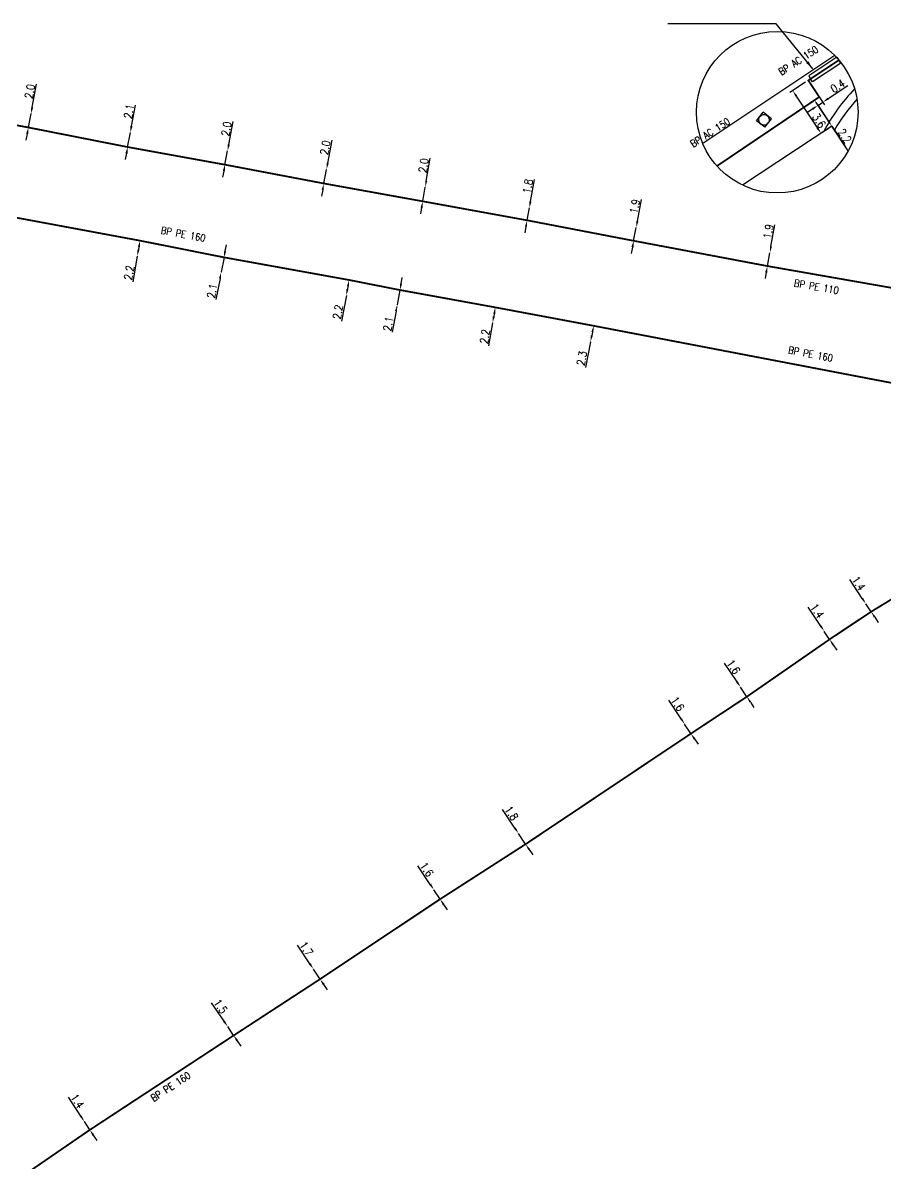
# Model space of a CAD drawing. Header units: millimetres. Extents: x 183997 to 185000, y 127999 to 129007.
# Drawn here: x 184252.2 to 184373.4, y 128405.7 to 128566 of the extents above; entities that cross this region are included whole.
import ezdxf
from ezdxf.enums import TextEntityAlignment as Align

# ---------------------------------------------------------------- set-up
doc = ezdxf.new("R2010")
doc.units = ezdxf.units.MM
doc.header["$PDMODE"] = 34
doc.linetypes.add('L_25_PE', pattern=[2000, 1000, 1000])
doc.layers.get('0').update_dxf_attribs({"linetype": 'CONTINUOUS'})
doc.layers.get('DEFPOINTS').update_dxf_attribs({"linetype": 'CONTINUOUS'})
doc.layers.add('L_150', color=1, linetype='CONTINUOUS')
doc.layers.add('L_900', color=7, linetype='CONTINUOUS')
doc.styles.get("Standard").update_dxf_attribs({"font": 'romans.shx', "width": 0.85})
doc.dimstyles.get("Standard").update_dxf_attribs({"dimtxt": 1.5, "dimasz": 1.2, "dimexe": 0.625, "dimexo": 0.625, "dimgap": 0.25, "dimtad": 1, "dimdec": 1, "dimzin": 0, "dimdsep": 46, "dimtxsty": 'Standard', "dimcen": -0.5, "dimadec": 0, "dimazin": 0, "dimtfac": 1, "dimtdec": 1, "dimtmove": 0, "dimatfit": 3, "dimfxl": 0, "dimtolj": 1, "dimtzin": 0, "dimarcsym": 0})

# ---------------------------------------------------------------- blocks, each defined once
blk = doc.blocks.new('T420')
for p, q in [((0.75, 0.75), (-0.75, 0.75)), ((-0.75, 0.75), (-0.75, -0.75)), ((0.75, 0.75), (0.75, -0.75)), ((0.75, -0.75), (-0.75, -0.75))]:
    blk.add_line(p, q)
blk.add_ellipse((0, 0), major_axis=(-0.53, 0.53), ratio=1, start_param=3.926991, end_param=10.210176)
blk = doc.blocks.new('*D847')
at = {"layer": 'DEFPOINTS', "color": 0, "linetype": 'Continuous', "transparency": 16777216}
for p in [(184362.55, 128557.89), (184365.86, 128551.44), (184364.34, 128550.44)]:
    blk.add_point(p, dxfattribs=at)
at = {"layer": 'L_900', "color": 0, "linetype": 'Continuous', "lineweight": -2, "transparency": 16777216}
for p, q in [((184362.16, 128557.63), (184359.98, 128556.19)), ((184360.86, 128555.69), (184363.84, 128551.19)), ((184365.47, 128551.19), (184363.95, 128550.18))]:
    blk.add_line(p, q, dxfattribs=at)
at = {"layer": 'L_900', "color": 0, "linetype": 'Continuous', "transparency": 16777216}
for points in [[(184360.99, 128555.78), (184360.74, 128555.61), (184360.37, 128556.44)], [(184363.97, 128551.27), (184363.72, 128551.11), (184364.34, 128550.44)]]:
    blk.add_solid(points, dxfattribs=at)
at = {"layer": 'L_900', "color": 0, "linetype": 'Continuous', "transparency": 16777216, "insert": (184364.06, 128552.22), "char_height": 1.125, "attachment_point": 5, "rotation": 303.5054}
blk.add_mtext('\\A1;3.6', dxfattribs=at)
blk = doc.blocks.new('*D849')
at = {"layer": 'DEFPOINTS', "color": 0, "linetype": 'Continuous', "transparency": 16777216}
for p in [(184260.86, 128411.53), (184260.86, 128411.53), (184261.63, 128410.36)]:
    blk.add_point(p, dxfattribs=at)
at = {"layer": 'L_150', "color": 0, "linetype": 'Continuous', "lineweight": -2, "transparency": 16777216}
for p, q in [((184260.37, 128412.29), (184258.62, 128414.95)), ((184261.63, 128410.36), (184260.86, 128411.53)), ((184262.12, 128409.61), (184262.61, 128408.85))]:
    blk.add_line(p, q, dxfattribs=at)
at = {"layer": 'L_150', "color": 0, "linetype": 'Continuous', "transparency": 16777216}
for points in [[(184260.49, 128412.37), (184260.24, 128412.2), (184260.86, 128411.53)], [(184262.25, 128409.69), (184261.99, 128409.53), (184261.63, 128410.36)]]:
    blk.add_solid(points, dxfattribs=at)
at = {"layer": 'L_150', "color": 0, "linetype": 'Continuous', "transparency": 16777216, "insert": (184259.88, 128414.41), "char_height": 1.125, "attachment_point": 5, "rotation": 303.2052}
blk.add_mtext('\\A1;1.4', dxfattribs=at)
blk = doc.blocks.new('*D1193')
at = {"layer": 'DEFPOINTS', "color": 0, "linetype": 'Continuous', "transparency": 16777216}
for p in [(184363.43, 128555.11), (184363.43, 128555.11), (184365.86, 128551.44)]:
    blk.add_point(p, dxfattribs=at)
at = {"layer": 'L_900', "color": 0, "linetype": 'Continuous', "lineweight": -2, "transparency": 16777216}
for p, q in [((184363.93, 128554.36), (184365.36, 128552.2)), ((184365.86, 128551.44), (184367.69, 128548.67))]:
    blk.add_line(p, q, dxfattribs=at)
at = {"layer": 'L_900', "color": 0, "linetype": 'Continuous', "transparency": 16777216}
for points in [[(184364.05, 128554.45), (184363.8, 128554.28), (184363.43, 128555.11)], [(184365.49, 128552.28), (184365.24, 128552.11), (184365.86, 128551.44)]]:
    blk.add_solid(points, dxfattribs=at)
at = {"layer": 'L_900', "color": 0, "linetype": 'Continuous', "transparency": 16777216, "insert": (184367.66, 128550.08), "char_height": 1.125, "attachment_point": 5, "rotation": 303.5054}
blk.add_mtext('\\A1;2.2', dxfattribs=at)
blk = doc.blocks.new('*D1195')
at = {"layer": 'DEFPOINTS', "color": 0, "linetype": 'Continuous', "transparency": 16777216}
for p in [(184362.55, 128557.89), (184364.58, 128554.82), (184365.86, 128551.44)]:
    blk.add_point(p, dxfattribs=at)
at = {"layer": 'L_900', "color": 0, "linetype": 'Continuous', "lineweight": -2, "transparency": 16777216}
for p, q in [((184362.81, 128557.5), (184364.84, 128554.43)), ((184365.33, 128555.32), (184368.11, 128557.15)), ((184363.17, 128553.88), (184362.42, 128553.38)), ((184365.6, 128551.84), (184363.66, 128554.77)), ((184363.92, 128554.38), (184364.58, 128554.82))]:
    blk.add_line(p, q, dxfattribs=at)
at = {"layer": 'L_900', "color": 0, "linetype": 'Continuous', "transparency": 16777216}
for points in [[(184365.25, 128555.44), (184365.42, 128555.19), (184364.58, 128554.82)], [(184363.08, 128554.01), (184363.25, 128553.76), (184363.92, 128554.38)]]:
    blk.add_solid(points, dxfattribs=at)
at = {"layer": 'L_900', "color": 0, "linetype": 'Continuous', "transparency": 16777216, "insert": (184366.68, 128557.11), "char_height": 1.125, "attachment_point": 5, "rotation": 33.5054}
blk.add_mtext('\\A1;0.4', dxfattribs=at)
blk = doc.blocks.new('*D1198')
at = {"layer": 'DEFPOINTS', "color": 0, "linetype": 'Continuous', "transparency": 16777216}
for p in [(184293.03, 128432.96), (184293.03, 128432.96), (184293.97, 128431.55)]:
    blk.add_point(p, dxfattribs=at)
at = {"layer": 'L_150', "color": 0, "linetype": 'Continuous', "lineweight": -2, "transparency": 16777216}
for p, q in [((184292.53, 128433.71), (184290.79, 128436.33)), ((184293.97, 128431.55), (184293.03, 128432.96)), ((184294.47, 128430.8), (184294.97, 128430.05))]:
    blk.add_line(p, q, dxfattribs=at)
at = {"layer": 'L_150', "color": 0, "linetype": 'Continuous', "transparency": 16777216}
for points in [[(184292.66, 128433.8), (184292.41, 128433.63), (184293.03, 128432.96)], [(184294.6, 128430.88), (184294.35, 128430.72), (184293.97, 128431.55)]]:
    blk.add_solid(points, dxfattribs=at)
at = {"layer": 'L_150', "color": 0, "linetype": 'Continuous', "transparency": 16777216, "insert": (184292.04, 128435.81), "char_height": 1.125, "attachment_point": 5, "rotation": 303.6238}
blk.add_mtext('\\A1;1.7', dxfattribs=at)
blk = doc.blocks.new('*D1200')
at = {"layer": 'DEFPOINTS', "color": 0, "linetype": 'Continuous', "transparency": 16777216}
for p in [(184280.99, 128424.88), (184280.99, 128424.88), (184281.83, 128423.63)]:
    blk.add_point(p, dxfattribs=at)
at = {"layer": 'L_150', "color": 0, "linetype": 'Continuous', "lineweight": -2, "transparency": 16777216}
for p, q in [((184280.49, 128425.62), (184278.73, 128428.23)), ((184281.83, 128423.63), (184280.99, 128424.88)), ((184282.33, 128422.89), (184282.83, 128422.14))]:
    blk.add_line(p, q, dxfattribs=at)
at = {"layer": 'L_150', "color": 0, "linetype": 'Continuous', "transparency": 16777216}
for points in [[(184280.61, 128425.71), (184280.36, 128425.54), (184280.99, 128424.88)], [(184282.46, 128422.97), (184282.21, 128422.8), (184281.83, 128423.63)]]:
    blk.add_solid(points, dxfattribs=at)
at = {"layer": 'L_150', "color": 0, "linetype": 'Continuous', "transparency": 16777216, "insert": (184279.98, 128427.72), "char_height": 1.125, "attachment_point": 5, "rotation": 304.0051}
blk.add_mtext('\\A1;1.5', dxfattribs=at)
blk = doc.blocks.new('*D1202')
at = {"layer": 'DEFPOINTS', "color": 0, "linetype": 'Continuous', "transparency": 16777216}
for p in [(184309.95, 128444.12), (184309.95, 128444.12), (184310.83, 128442.79)]:
    blk.add_point(p, dxfattribs=at)
at = {"layer": 'L_150', "color": 0, "linetype": 'Continuous', "lineweight": -2, "transparency": 16777216}
for p, q in [((184309.45, 128444.87), (184307.71, 128447.49)), ((184310.83, 128442.79), (184309.95, 128444.12)), ((184311.33, 128442.04), (184311.82, 128441.29))]:
    blk.add_line(p, q, dxfattribs=at)
at = {"layer": 'L_150', "color": 0, "linetype": 'Continuous', "transparency": 16777216}
for points in [[(184309.57, 128444.96), (184309.32, 128444.79), (184309.95, 128444.12)], [(184311.45, 128442.12), (184311.2, 128441.96), (184310.83, 128442.79)]]:
    blk.add_solid(points, dxfattribs=at)
at = {"layer": 'L_150', "color": 0, "linetype": 'Continuous', "transparency": 16777216, "insert": (184308.96, 128446.97), "char_height": 1.125, "attachment_point": 5, "rotation": 303.5277}
blk.add_mtext('\\A1;1.6', dxfattribs=at)
blk = doc.blocks.new('*D583')
at = {"layer": 'DEFPOINTS', "color": 0, "linetype": 'Continuous', "transparency": 16777216}
for p in [(184305.19, 128528.42), (184304.81, 128526.35), (184304.81, 128526.35)]:
    blk.add_point(p, dxfattribs=at)
at = {"layer": 'L_150', "color": 0, "linetype": 'Continuous', "lineweight": -2, "transparency": 16777216}
for p, q in [((184305.35, 128529.3), (184305.51, 128530.19)), ((184305.19, 128528.42), (184304.81, 128526.35)), ((184304.65, 128525.47), (184304.1, 128522.49))]:
    blk.add_line(p, q, dxfattribs=at)
at = {"layer": 'L_150', "color": 0, "linetype": 'Continuous', "transparency": 16777216}
for points in [[(184305.2, 128529.33), (184305.5, 128529.28), (184305.19, 128528.42)], [(184304.5, 128525.49), (184304.79, 128525.44), (184304.81, 128526.35)]]:
    blk.add_solid(points, dxfattribs=at)
at = {"layer": 'L_150', "color": 0, "linetype": 'Continuous', "transparency": 16777216, "insert": (184303.55, 128523.66), "char_height": 1.125, "attachment_point": 5, "rotation": 79.6076}
blk.add_mtext('\\A1;2.1', dxfattribs=at)
blk = doc.blocks.new('*D585')
at = {"layer": 'DEFPOINTS', "color": 0, "linetype": 'Continuous', "transparency": 16777216}
for p in [(184298.05, 128529.83), (184297.66, 128527.66), (184297.66, 128527.66)]:
    blk.add_point(p, dxfattribs=at)
at = {"layer": 'L_150', "color": 0, "linetype": 'Continuous', "lineweight": -2, "transparency": 16777216}
for p, q in [((184297.89, 128528.94), (184297.82, 128528.55)), ((184297.66, 128527.66), (184296.99, 128524.04))]:
    blk.add_line(p, q, dxfattribs=at)
at = {"layer": 'L_150', "color": 0, "linetype": 'Continuous', "transparency": 16777216}
for points in [[(184297.74, 128528.97), (184298.04, 128528.92), (184298.05, 128529.83)], [(184297.67, 128528.58), (184297.97, 128528.52), (184297.66, 128527.66)]]:
    blk.add_solid(points, dxfattribs=at)
at = {"layer": 'L_150', "color": 0, "linetype": 'Continuous', "transparency": 16777216, "insert": (184296.47, 128525.34), "char_height": 1.125, "attachment_point": 5, "rotation": 79.5918}
blk.add_mtext('\\A1;2.2', dxfattribs=at)
blk = doc.blocks.new('*D586')
at = {"layer": 'DEFPOINTS', "color": 0, "linetype": 'Continuous', "transparency": 16777216}
for p in [(184268.68, 128535.36), (184268.3, 128533.19), (184268.3, 128533.19)]:
    blk.add_point(p, dxfattribs=at)
at = {"layer": 'L_150', "color": 0, "linetype": 'Continuous', "lineweight": -2, "transparency": 16777216}
for p, q in [((184268.53, 128534.47), (184268.46, 128534.08)), ((184268.3, 128533.19), (184267.67, 128529.55))]:
    blk.add_line(p, q, dxfattribs=at)
at = {"layer": 'L_150', "color": 0, "linetype": 'Continuous', "transparency": 16777216}
for points in [[(184268.38, 128534.5), (184268.67, 128534.45), (184268.68, 128535.36)], [(184268.31, 128534.1), (184268.6, 128534.05), (184268.3, 128533.19)]]:
    blk.add_solid(points, dxfattribs=at)
at = {"layer": 'L_150', "color": 0, "linetype": 'Continuous', "transparency": 16777216, "insert": (184267.14, 128530.85), "char_height": 1.125, "attachment_point": 5, "rotation": 80.1463}
blk.add_mtext('\\A1;2.2', dxfattribs=at)
blk = doc.blocks.new('*D587')
at = {"layer": 'DEFPOINTS', "color": 0, "linetype": 'Continuous', "transparency": 16777216}
for p in [(184253.37, 128553.23), (184253.37, 128553.23), (184253, 128551.27)]:
    blk.add_point(p, dxfattribs=at)
at = {"layer": 'L_150', "color": 0, "linetype": 'Continuous', "lineweight": -2, "transparency": 16777216}
for p, q in [((184253.54, 128554.12), (184254.16, 128557.37)), ((184253, 128551.27), (184253.37, 128553.23)), ((184252.83, 128550.38), (184252.66, 128549.5))]:
    blk.add_line(p, q, dxfattribs=at)
at = {"layer": 'L_150', "color": 0, "linetype": 'Continuous', "transparency": 16777216}
for points in [[(184253.39, 128554.14), (184253.69, 128554.09), (184253.37, 128553.23)], [(184252.68, 128550.41), (184252.98, 128550.35), (184253, 128551.27)]]:
    blk.add_solid(points, dxfattribs=at)
at = {"layer": 'L_150', "color": 0, "linetype": 'Continuous', "transparency": 16777216, "insert": (184253.2, 128556.34), "char_height": 1.125, "attachment_point": 5, "rotation": 79.2385}
blk.add_mtext('\\A1;2.0', dxfattribs=at)
blk = doc.blocks.new('*D588')
at = {"layer": 'DEFPOINTS', "color": 0, "linetype": 'Continuous', "transparency": 16777216}
for p in [(184294.87, 128545.36), (184294.87, 128545.36), (184294.5, 128543.4)]:
    blk.add_point(p, dxfattribs=at)
at = {"layer": 'L_150', "color": 0, "linetype": 'Continuous', "lineweight": -2, "transparency": 16777216}
for p, q in [((184295.04, 128546.25), (184295.65, 128549.47)), ((184294.5, 128543.4), (184294.87, 128545.36)), ((184294.34, 128542.51), (184294.17, 128541.63))]:
    blk.add_line(p, q, dxfattribs=at)
at = {"layer": 'L_150', "color": 0, "linetype": 'Continuous', "transparency": 16777216}
for points in [[(184294.89, 128546.28), (184295.19, 128546.22), (184294.87, 128545.36)], [(184294.19, 128542.54), (184294.48, 128542.49), (184294.5, 128543.4)]]:
    blk.add_solid(points, dxfattribs=at)
at = {"layer": 'L_150', "color": 0, "linetype": 'Continuous', "transparency": 16777216, "insert": (184294.69, 128548.44), "char_height": 1.125, "attachment_point": 5, "rotation": 79.3045}
blk.add_mtext('\\A1;2.0', dxfattribs=at)
blk = doc.blocks.new('*D589')
at = {"layer": 'DEFPOINTS', "color": 0, "linetype": 'Continuous', "transparency": 16777216}
for p in [(184280.48, 128533.01), (184280.08, 128530.95), (184280.08, 128530.95)]:
    blk.add_point(p, dxfattribs=at)
at = {"layer": 'L_150', "color": 0, "linetype": 'Continuous', "lineweight": -2, "transparency": 16777216}
for p, q in [((184280.65, 128533.89), (184280.82, 128534.78)), ((184280.48, 128533.01), (184280.08, 128530.95)), ((184279.92, 128530.06), (184279.35, 128527.11))]:
    blk.add_line(p, q, dxfattribs=at)
at = {"layer": 'L_150', "color": 0, "linetype": 'Continuous', "transparency": 16777216}
for points in [[(184280.5, 128533.92), (184280.79, 128533.87), (184280.48, 128533.01)], [(184279.77, 128530.09), (184280.06, 128530.04), (184280.08, 128530.95)]]:
    blk.add_solid(points, dxfattribs=at)
at = {"layer": 'L_150', "color": 0, "linetype": 'Continuous', "transparency": 16777216, "insert": (184278.81, 128528.29), "char_height": 1.125, "attachment_point": 5, "rotation": 79.1915}
blk.add_mtext('\\A1;2.1', dxfattribs=at)
blk = doc.blocks.new('*D590')
at = {"layer": 'DEFPOINTS', "color": 0, "linetype": 'Continuous', "transparency": 16777216}
for p in [(184267.32, 128550.58), (184267.32, 128550.58), (184266.94, 128548.52)]:
    blk.add_point(p, dxfattribs=at)
at = {"layer": 'L_150', "color": 0, "linetype": 'Continuous', "lineweight": -2, "transparency": 16777216}
for p, q in [((184267.49, 128551.47), (184268.05, 128554.42)), ((184266.94, 128548.52), (184267.32, 128550.58)), ((184266.77, 128547.64), (184266.6, 128546.75))]:
    blk.add_line(p, q, dxfattribs=at)
at = {"layer": 'L_150', "color": 0, "linetype": 'Continuous', "transparency": 16777216}
for points in [[(184267.34, 128551.5), (184267.64, 128551.44), (184267.32, 128550.58)], [(184266.62, 128547.66), (184266.92, 128547.61), (184266.94, 128548.52)]]:
    blk.add_solid(points, dxfattribs=at)
at = {"layer": 'L_150', "color": 0, "linetype": 'Continuous', "transparency": 16777216, "insert": (184267.12, 128553.53), "char_height": 1.125, "attachment_point": 5, "rotation": 79.338}
blk.add_mtext('\\A1;2.1', dxfattribs=at)
blk = doc.blocks.new('*D591')
at = {"layer": 'DEFPOINTS', "color": 0, "linetype": 'Continuous', "transparency": 16777216}
for p in [(184280.98, 128548), (184280.98, 128548), (184280.61, 128546.04)]:
    blk.add_point(p, dxfattribs=at)
at = {"layer": 'L_150', "color": 0, "linetype": 'Continuous', "lineweight": -2, "transparency": 16777216}
for p, q in [((184281.15, 128548.89), (184281.75, 128552.11)), ((184280.61, 128546.04), (184280.98, 128548)), ((184280.45, 128545.15), (184280.28, 128544.27))]:
    blk.add_line(p, q, dxfattribs=at)
at = {"layer": 'L_150', "color": 0, "linetype": 'Continuous', "transparency": 16777216}
for points in [[(184281, 128548.92), (184281.3, 128548.86), (184280.98, 128548)], [(184280.3, 128545.18), (184280.59, 128545.13), (184280.61, 128546.04)]]:
    blk.add_solid(points, dxfattribs=at)
at = {"layer": 'L_150', "color": 0, "linetype": 'Continuous', "transparency": 16777216, "insert": (184280.8, 128551.08), "char_height": 1.125, "attachment_point": 5, "rotation": 79.3569}
blk.add_mtext('\\A1;2.0', dxfattribs=at)
blk = doc.blocks.new('*D592')
at = {"layer": 'DEFPOINTS', "color": 0, "linetype": 'Continuous', "transparency": 16777216}
for p in [(184332.4, 128523.39), (184331.95, 128521.13), (184331.95, 128521.13)]:
    blk.add_point(p, dxfattribs=at)
at = {"layer": 'L_150', "color": 0, "linetype": 'Continuous', "lineweight": -2, "transparency": 16777216}
for p, q in [((184332.22, 128522.51), (184332.13, 128522.02)), ((184331.95, 128521.13), (184331.24, 128517.51))]:
    blk.add_line(p, q, dxfattribs=at)
at = {"layer": 'L_150', "color": 0, "linetype": 'Continuous', "transparency": 16777216}
for points in [[(184332.08, 128522.54), (184332.37, 128522.48), (184332.4, 128523.39)], [(184331.98, 128522.05), (184332.28, 128521.99), (184331.95, 128521.13)]]:
    blk.add_solid(points, dxfattribs=at)
at = {"layer": 'L_150', "color": 0, "linetype": 'Continuous', "transparency": 16777216, "insert": (184330.74, 128518.82), "char_height": 1.125, "attachment_point": 5, "rotation": 78.901}
blk.add_mtext('\\A1;2.3', dxfattribs=at)
blk = doc.blocks.new('*D593')
at = {"layer": 'DEFPOINTS', "color": 0, "linetype": 'Continuous', "transparency": 16777216}
for p in [(184323.37, 128539.99), (184323.37, 128539.99), (184323.05, 128538.22)]:
    blk.add_point(p, dxfattribs=at)
at = {"layer": 'L_150', "color": 0, "linetype": 'Continuous', "lineweight": -2, "transparency": 16777216}
for p, q in [((184323.53, 128540.88), (184324.09, 128543.97)), ((184323.05, 128538.22), (184323.37, 128539.99)), ((184322.89, 128537.34), (184322.73, 128536.45))]:
    blk.add_line(p, q, dxfattribs=at)
at = {"layer": 'L_150', "color": 0, "linetype": 'Continuous', "transparency": 16777216}
for points in [[(184323.38, 128540.91), (184323.68, 128540.85), (184323.37, 128539.99)], [(184322.75, 128537.36), (184323.04, 128537.31), (184323.05, 128538.22)]]:
    blk.add_solid(points, dxfattribs=at)
at = {"layer": 'L_150', "color": 0, "linetype": 'Continuous', "transparency": 16777216, "insert": (184323.15, 128543), "char_height": 1.125, "attachment_point": 5, "rotation": 79.7998}
blk.add_mtext('\\A1;1.8', dxfattribs=at)
blk = doc.blocks.new('*D594')
at = {"layer": 'DEFPOINTS', "color": 0, "linetype": 'Continuous', "transparency": 16777216}
for p in [(184308.73, 128542.86), (184308.73, 128542.86), (184308.39, 128540.89)]:
    blk.add_point(p, dxfattribs=at)
at = {"layer": 'L_150', "color": 0, "linetype": 'Continuous', "lineweight": -2, "transparency": 16777216}
for p, q in [((184308.88, 128543.74), (184309.44, 128546.97)), ((184308.39, 128540.89), (184308.73, 128542.86)), ((184308.23, 128540), (184308.08, 128539.11))]:
    blk.add_line(p, q, dxfattribs=at)
at = {"layer": 'L_150', "color": 0, "linetype": 'Continuous', "transparency": 16777216}
for points in [[(184308.74, 128543.77), (184309.03, 128543.72), (184308.73, 128542.86)], [(184308.08, 128540.02), (184308.38, 128539.97), (184308.39, 128540.89)]]:
    blk.add_solid(points, dxfattribs=at)
at = {"layer": 'L_150', "color": 0, "linetype": 'Continuous', "transparency": 16777216, "insert": (184308.5, 128545.93), "char_height": 1.125, "attachment_point": 5, "rotation": 80.1416}
blk.add_mtext('\\A1;2.0', dxfattribs=at)
blk = doc.blocks.new('*D596')
at = {"layer": 'DEFPOINTS', "color": 0, "linetype": 'Continuous', "transparency": 16777216}
for p in [(184338.38, 128537.2), (184338.38, 128537.2), (184338.02, 128535.34)]:
    blk.add_point(p, dxfattribs=at)
at = {"layer": 'L_150', "color": 0, "linetype": 'Continuous', "lineweight": -2, "transparency": 16777216}
for p, q in [((184338.54, 128538.09), (184339.13, 128541.13)), ((184338.02, 128535.34), (184338.38, 128537.2)), ((184338.84, 128537.12), (184338.84, 128537.12)), ((184337.85, 128534.45), (184337.68, 128533.57)), ((184338.48, 128535.25), (184338.48, 128535.25))]:
    blk.add_line(p, q, dxfattribs=at)
at = {"layer": 'L_150', "color": 0, "linetype": 'Continuous', "transparency": 16777216}
for points in [[(184338.4, 128538.12), (184338.69, 128538.06), (184338.38, 128537.2)], [(184337.7, 128534.48), (184338, 128534.43), (184338.02, 128535.34)]]:
    blk.add_solid(points, dxfattribs=at)
at = {"layer": 'L_150', "color": 0, "linetype": 'Continuous', "transparency": 16777216, "insert": (184338.18, 128540.19), "char_height": 1.125, "attachment_point": 5, "rotation": 79.151}
blk.add_mtext('\\A1;1.9', dxfattribs=at)
blk = doc.blocks.new('*D622')
at = {"layer": 'DEFPOINTS', "color": 0, "linetype": 'Continuous', "transparency": 16777216}
for p in [(184321.85, 128452.02), (184321.85, 128452.02), (184322.84, 128450.52)]:
    blk.add_point(p, dxfattribs=at)
at = {"layer": 'L_150', "color": 0, "linetype": 'Continuous', "lineweight": -2, "transparency": 16777216}
for p, q in [((184321.35, 128452.77), (184319.61, 128455.39)), ((184322.84, 128450.52), (184321.85, 128452.02)), ((184323.34, 128449.77), (184323.84, 128449.02))]:
    blk.add_line(p, q, dxfattribs=at)
at = {"layer": 'L_150', "color": 0, "linetype": 'Continuous', "transparency": 16777216}
for points in [[(184321.47, 128452.85), (184321.22, 128452.69), (184321.85, 128452.02)], [(184323.47, 128449.86), (184323.22, 128449.69), (184322.84, 128450.52)]]:
    blk.add_solid(points, dxfattribs=at)
at = {"layer": 'L_150', "color": 0, "linetype": 'Continuous', "transparency": 16777216, "insert": (184320.86, 128454.87), "char_height": 1.125, "attachment_point": 5, "rotation": 303.5807}
blk.add_mtext('\\A1;1.8', dxfattribs=at)
blk = doc.blocks.new('*D624')
at = {"layer": 'DEFPOINTS', "color": 0, "linetype": 'Continuous', "transparency": 16777216}
for p in [(184318.59, 128525.98), (184318.21, 128523.81), (184318.21, 128523.81)]:
    blk.add_point(p, dxfattribs=at)
at = {"layer": 'L_150', "color": 0, "linetype": 'Continuous', "lineweight": -2, "transparency": 16777216}
for p, q in [((184318.44, 128525.09), (184318.37, 128524.7)), ((184318.21, 128523.81), (184317.65, 128520.58))]:
    blk.add_line(p, q, dxfattribs=at)
at = {"layer": 'L_150', "color": 0, "linetype": 'Continuous', "transparency": 16777216}
for points in [[(184318.29, 128525.12), (184318.59, 128525.06), (184318.59, 128525.98)], [(184318.22, 128524.72), (184318.52, 128524.67), (184318.21, 128523.81)]]:
    blk.add_solid(points, dxfattribs=at)
at = {"layer": 'L_150', "color": 0, "linetype": 'Continuous', "transparency": 16777216, "insert": (184317.12, 128521.88), "char_height": 1.125, "attachment_point": 5, "rotation": 80.0579}
blk.add_mtext('\\A1;2.2', dxfattribs=at)
blk = doc.blocks.new('*D203')
at = {"layer": 'DEFPOINTS', "color": 0, "linetype": 'Continuous', "transparency": 16777216}
for p in [(184357.15, 128533.66), (184357.15, 128533.66), (184356.8, 128531.79)]:
    blk.add_point(p, dxfattribs=at)
at = {"layer": 'L_150', "color": 0, "linetype": 'Continuous', "lineweight": -2, "transparency": 16777216}
for p, q in [((184357.31, 128534.55), (184357.87, 128537.59)), ((184356.81, 128531.79), (184357.15, 128533.66)), ((184357.61, 128533.58), (184357.61, 128533.58)), ((184357.27, 128531.71), (184357.27, 128531.71)), ((184356.65, 128530.91), (184356.48, 128530.02))]:
    blk.add_line(p, q, dxfattribs=at)
at = {"layer": 'L_150', "color": 0, "linetype": 'Continuous', "transparency": 16777216}
for points in [[(184357.17, 128534.57), (184357.46, 128534.52), (184357.15, 128533.66)], [(184356.5, 128530.93), (184356.79, 128530.88), (184356.81, 128531.79)]]:
    blk.add_solid(points, dxfattribs=at)
at = {"layer": 'L_150', "color": 0, "linetype": 'Continuous', "transparency": 16777216, "insert": (184356.94, 128536.65), "char_height": 1.125, "attachment_point": 5, "rotation": 79.6018}
blk.add_mtext('\\A1;1.9', dxfattribs=at)
blk = doc.blocks.new('*D240')
at = {"layer": 'DEFPOINTS', "color": 0, "linetype": 'Continuous', "transparency": 16777216}
for p in [(184370.63, 128484.32), (184370.63, 128484.32), (184371.38, 128483.2)]:
    blk.add_point(p, dxfattribs=at)
at = {"layer": 'L_150', "color": 0, "linetype": 'Continuous', "lineweight": -2, "transparency": 16777216}
for p, q in [((184370.14, 128485.07), (184368.37, 128487.73)), ((184371.38, 128483.2), (184370.63, 128484.32)), ((184371.88, 128482.45), (184372.38, 128481.7))]:
    blk.add_line(p, q, dxfattribs=at)
at = {"layer": 'L_150', "color": 0, "linetype": 'Continuous', "transparency": 16777216}
for points in [[(184370.26, 128485.15), (184370.01, 128484.99), (184370.63, 128484.32)], [(184372.01, 128482.53), (184371.76, 128482.37), (184371.38, 128483.2)]]:
    blk.add_solid(points, dxfattribs=at)
at = {"layer": 'L_150', "color": 0, "linetype": 'Continuous', "transparency": 16777216, "insert": (184369.63, 128487.19), "char_height": 1.125, "attachment_point": 5, "rotation": 303.6205}
blk.add_mtext('\\A1;1.4', dxfattribs=at)
blk = doc.blocks.new('*D245')
at = {"layer": 'DEFPOINTS', "color": 0, "linetype": 'Continuous', "transparency": 16777216}
for p in [(184345.18, 128467.4), (184345.18, 128467.4), (184346.06, 128466.06)]:
    blk.add_point(p, dxfattribs=at)
at = {"layer": 'L_150', "color": 0, "linetype": 'Continuous', "lineweight": -2, "transparency": 16777216}
for p, q in [((184344.68, 128468.15), (184342.95, 128470.76)), ((184346.06, 128466.06), (184345.18, 128467.4)), ((184346.56, 128465.31), (184347.06, 128464.56))]:
    blk.add_line(p, q, dxfattribs=at)
at = {"layer": 'L_150', "color": 0, "linetype": 'Continuous', "transparency": 16777216}
for points in [[(184344.81, 128468.23), (184344.56, 128468.06), (184345.18, 128467.4)], [(184346.69, 128465.39), (184346.44, 128465.23), (184346.06, 128466.06)]]:
    blk.add_solid(points, dxfattribs=at)
at = {"layer": 'L_150', "color": 0, "linetype": 'Continuous', "transparency": 16777216, "insert": (184344.19, 128470.24), "char_height": 1.125, "attachment_point": 5, "rotation": 303.5196}
blk.add_mtext('\\A1;1.6', dxfattribs=at)
blk = doc.blocks.new('*D246')
at = {"layer": 'DEFPOINTS', "color": 0, "linetype": 'Continuous', "transparency": 16777216}
for p in [(184353.04, 128472.59), (184353.04, 128472.59), (184353.92, 128471.25)]:
    blk.add_point(p, dxfattribs=at)
at = {"layer": 'L_150', "color": 0, "linetype": 'Continuous', "lineweight": -2, "transparency": 16777216}
for p, q in [((184352.54, 128473.34), (184350.8, 128475.96)), ((184353.92, 128471.25), (184353.04, 128472.59)), ((184354.42, 128470.5), (184354.91, 128469.75))]:
    blk.add_line(p, q, dxfattribs=at)
at = {"layer": 'L_150', "color": 0, "linetype": 'Continuous', "transparency": 16777216}
for points in [[(184352.66, 128473.42), (184352.41, 128473.26), (184353.04, 128472.59)], [(184354.54, 128470.59), (184354.29, 128470.42), (184353.92, 128471.25)]]:
    blk.add_solid(points, dxfattribs=at)
at = {"layer": 'L_150', "color": 0, "linetype": 'Continuous', "transparency": 16777216, "insert": (184352.05, 128475.44), "char_height": 1.125, "attachment_point": 5, "rotation": 303.5196}
blk.add_mtext('\\A1;1.6', dxfattribs=at)
blk = doc.blocks.new('*D247')
at = {"layer": 'DEFPOINTS', "color": 0, "linetype": 'Continuous', "transparency": 16777216}
for p in [(184364.8, 128480.44), (184364.8, 128480.44), (184365.54, 128479.31)]:
    blk.add_point(p, dxfattribs=at)
at = {"layer": 'L_150', "color": 0, "linetype": 'Continuous', "lineweight": -2, "transparency": 16777216}
for p, q in [((184364.3, 128481.19), (184362.54, 128483.85)), ((184365.54, 128479.31), (184364.8, 128480.44)), ((184366.04, 128478.56), (184366.54, 128477.81))]:
    blk.add_line(p, q, dxfattribs=at)
at = {"layer": 'L_150', "color": 0, "linetype": 'Continuous', "transparency": 16777216}
for points in [[(184364.42, 128481.27), (184364.17, 128481.11), (184364.8, 128480.44)], [(184366.16, 128478.65), (184365.91, 128478.48), (184365.54, 128479.31)]]:
    blk.add_solid(points, dxfattribs=at)
at = {"layer": 'L_150', "color": 0, "linetype": 'Continuous', "transparency": 16777216, "insert": (184363.8, 128483.31), "char_height": 1.125, "attachment_point": 5, "rotation": 303.5141}
blk.add_mtext('\\A1;1.4', dxfattribs=at)

msp = doc.modelspace()

# ---------------------------------------------------------------- linework, layer by layer
at = {"layer": 'L_150', "linetype": 'L_25_PE', "const_width": 0.25, "flags": 128}
msp.add_lwpolyline([(184114.75, 128313.71), (184117.59, 128315.57), (184131.39, 128324.44), (184146.26, 128333.2), (184171.83, 128350.23), (184185.09, 128359.12), (184206.34, 128373.37), (184206.34, 128373.37), (184213.54, 128378.26), (184226.32, 128386.8), (184238.43, 128394.55), (184250.01, 128402.37), (184261.63, 128410.36), (184281.83, 128423.63), (184293.97, 128431.55), (184310.83, 128442.79), (184322.84, 128450.52), (184346.06, 128466.06), (184353.92, 128471.25), (184365.54, 128479.31), (184371.38, 128483.2), (184380.97, 128489.05), (184389.91, 128494.95), (184392.2, 128507.76), (184392.2, 128507.76), (184390.46, 128510.05), (184389.61, 128511.16), (184388.2, 128511.61), (184387.43, 128511.9), (184380.49, 128514.02), (184383.02, 128527.46), (184384.36, 128528.12), (184386.15, 128527.88), (184390.08, 128527.13, 0.187336), (184393.71, 128527.63), (184394.41, 128528.9), (184395.66, 128535.78), (184395.93, 128542.83), (184395.89, 128543.55), (184393.84, 128547.68), (184391.99, 128549.26), (184371.67, 128584.02), (184360.61, 128602.97), (184353.65, 128615.4), (184331.75, 128652.23), (184330.34, 128654.34), (184328.73, 128655.26), (184326.71, 128654.98), (184321.56, 128651.55), (184321.56, 128651.55), (184270.44, 128616.94), (184242.38, 128598.04), (184241.72, 128597.59), (184238.53, 128595.35), (184237.76, 128594.64), (184237.27, 128593.38), (184236.75, 128590.58), (184230.8, 128559.7, 0.420912), (184233.54, 128555.74), (184238.53, 128554.55), (184239.18, 128554.46), (184239.61, 128553.77), (184253, 128551.27), (184266.94, 128548.52), (184280.61, 128546.04), (184294.5, 128543.4), (184308.39, 128540.89), (184323.05, 128538.22), (184338.02, 128535.34), (184356.8, 128531.79), (184380.63, 128527.61), (184382.95, 128527.1)], format="xyb", dxfattribs=at)
msp.add_lwpolyline([(184380.58, 128514.48), (184379.5, 128514.67), (184378.95, 128514.47), (184378.66, 128514.52), (184378.33, 128514.58), (184332.4, 128523.39), (184318.59, 128525.98), (184305.19, 128528.42), (184298.05, 128529.83), (184280.48, 128533.01), (184268.68, 128535.36), (184249.96, 128538.84), (184238.34, 128541.03), (184237.09, 128541.15), (184236.17, 128541.13), (184233.94, 128541.14), (184230.94, 128541.71), (184208.44, 128546.02), (184166.42, 128554.06), (184164.12, 128554.45), (184162.91, 128555.61), (184160.62, 128555.9), (184160.22, 128555.95), (184152.47, 128556.95), (184145.34, 128556.94), (184144.01, 128556.94), (184138.8, 128556.16), (184129.01, 128554.61), (184103.25, 128550.14), (184072.39, 128545.03), (184070.12, 128544.66), (184067.72, 128544.46), (184055.88, 128542.21), (184007.38, 128533.99), (184000, 128532.7)], dxfattribs=at)
at = {"layer": 'L_900', "color": 7, "linetype": 'CONTINUOUS'}
for p, q in [((184366.57, 128561.15), (184362.61, 128558.53)), ((184367.13, 128560.32), (184363.16, 128557.69)), ((184366.57, 128561.15), (184366.85, 128560.74)), ((184367.13, 128560.32), (184366.85, 128560.74)), ((184362.61, 128558.53), (184362.88, 128558.11)), ((184363.16, 128557.69), (184362.88, 128558.11))]:
    msp.add_line(p, q, dxfattribs=at)
at = {"layer": 'L_900', "color": 252}
for points in [[(184366.26, 128561.38), (184347.72, 128549.03)], [(184368.15, 128547.98), (184365.86, 128551.44), (184353.33, 128543.15)]]:
    msp.add_lwpolyline(points, dxfattribs=at)
at = {"layer": 'L_900', "color": 1, "linetype": 'Continuous', "const_width": 0.25, "flags": 128}
msp.add_lwpolyline([(184349.75, 128545.87), (184363.43, 128555.11), (184364.09, 128555.56), (184362.55, 128557.89), (184366.85, 128560.74)], dxfattribs=at)
at = {"layer": 'L_900', "color": 252}
for points in [[(184369.05, 128556.69, 0.067646), (184364.69, 128550.67)], [(184369.38, 128555.25, 0.051172), (184366.22, 128550.9)]]:
    msp.add_lwpolyline(points, format="xyb", dxfattribs=at)
at = {"layer": 'L_900', "ltscale": 0.5}
msp.add_circle((184358.19, 128553.41), 11.35, dxfattribs=at)

# ---------------------------------------------------------------- block references
at = {"layer": 'L_900', "color": 252, "rotation": 232.536802397562}
msp.add_blockref('T420', (184356.33, 128552.35), dxfattribs=at)

# ---------------------------------------------------------------- texts
at = {"layer": 'L_150', "linetype": 'Continuous', "width": 0.85}
for s, rotation, p in [('BP PE 160', 349.3479, (184274.75, 128536.27)), ('BP PE 110', 349.8193, (184363.7, 128528.88)), ('BP PE 160', 349.1463, (184362.88, 128519.42)), ('BP PE 160', 33.31, (184272.98, 128416.43))]:
    msp.add_text(s, height=1, rotation=rotation, dxfattribs=at).set_placement(p, align=Align.MIDDLE)
at = {"layer": 'L_900', "color": 1, "linetype": 'Continuous', "width": 0.85}
for p in [(184361.16, 128560.68), (184348.76, 128550.56)]:
    msp.add_text('BP AC 150', height=1, rotation=32.8834, dxfattribs=at).set_placement(p, align=Align.MIDDLE)

# ---------------------------------------------------------------- dimensions: what is measured, and where the dimension line sits
at = {"layer": 'L_150', "linetype": 'Continuous'}
for base, p1, p2, angle, override, picture, middle, dimtype in [((184253.37, 128553.23), (184253, 128551.27), (184253.37, 128553.23), 79.2385, {"dimscale": 0.75}, '*D587', (184253.93, 128556.2), 161), ((184267.32, 128550.58), (184266.94, 128548.52), (184267.32, 128550.58), 79.338, {"dimscale": 0.75}, '*D590', (184267.85, 128553.39), 161), ((184280.98, 128548), (184280.61, 128546.04), (184280.98, 128548), 79.3569, {"dimscale": 0.75}, '*D591', (184281.53, 128550.94), 161), ((184294.87, 128545.36), (184294.5, 128543.4), (184294.87, 128545.36), 79.3045, {"dimscale": 0.75}, '*D588', (184295.43, 128548.3), 161), ((184308.73, 128542.86), (184308.39, 128540.89), (184308.73, 128542.86), 80.1416, {"dimscale": 0.75}, '*D594', (184309.24, 128545.8), 161), ((184323.37, 128539.99), (184323.05, 128538.22), (184323.37, 128539.99), 79.7998, {"dimscale": 0.75}, '*D593', (184323.89, 128542.87), 161), ((184338.38, 128537.2), (184338.02, 128535.34), (184338.38, 128537.2), 79.151, {"dimscale": 0.75}, '*D596', (184338.92, 128540.05), 161), ((184357.15, 128533.66), (184356.8, 128531.79), (184357.15, 128533.66), 79.6018, {"dimscale": 0.75}, '*D203', (184357.67, 128536.51), 161), ((184268.3, 128533.19), (184268.68, 128535.36), (184268.3, 128533.19), 260.1463, {"dimscale": 0.75}, '*D586', (184267.87, 128530.73), 161), ((184280.08, 128530.95), (184280.48, 128533.01), (184280.08, 128530.95), 259.1915, {"dimscale": 0.75}, '*D589', (184279.55, 128528.15), 161), ((184297.66, 128527.66), (184298.05, 128529.83), (184297.66, 128527.66), 259.5918, {"dimscale": 0.75}, '*D585', (184297.2, 128525.21), 161), ((184304.81, 128526.35), (184305.19, 128528.42), (184304.81, 128526.35), 259.6076, {"dimscale": 0.75}, '*D583', (184304.29, 128523.52), 161), ((184318.21, 128523.81), (184318.59, 128525.98), (184318.21, 128523.81), 80.0579, {"dimscale": 0.75}, '*D624', (184317.85, 128521.75), 160), ((184331.95, 128521.13), (184332.4, 128523.39), (184331.95, 128521.13), 258.901, {"dimscale": 0.75}, '*D592', (184331.47, 128518.68), 161), ((184370.63, 128484.32), (184371.38, 128483.2), (184370.63, 128484.32), 303.6205, {"dimscale": 0.75, "dimlfac": 1, "dimlunit": 2, "dimatfit": 0}, '*D240', (184369, 128486.77), 160), ((184364.7962, 128480.4401), (184365.5416, 128479.3145), (184364.7962, 128480.4401), 303.5141, {"dimscale": 0.75, "dimatfit": 0}, '*D247', (184363.1708, 128482.8945), 160), ((184353.04, 128472.59), (184353.92, 128471.25), (184353.04, 128472.59), 303.5196, {"dimscale": 0.75, "dimatfit": 0}, '*D246', (184351.42, 128475.02), 160), ((184345.18, 128467.4), (184346.06, 128466.06), (184345.18, 128467.4), 303.5196, {"dimscale": 0.75, "dimatfit": 0}, '*D245', (184343.57, 128469.83), 160), ((184321.85, 128452.02), (184322.84, 128450.52), (184321.85, 128452.02), 303.5807, {"dimscale": 0.75, "dimatfit": 0}, '*D622', (184320.23, 128454.46), 160), ((184309.95, 128444.12), (184310.83, 128442.79), (184309.95, 128444.12), 303.5277, {"dimscale": 0.75, "dimatfit": 0}, '*D1202', (184308.33, 128446.56), 160), ((184293.03, 128432.96), (184293.97, 128431.55), (184293.03, 128432.96), 303.6238, {"dimscale": 0.75, "dimatfit": 0}, '*D1198', (184291.41, 128435.4), 160), ((184280.99, 128424.88), (184281.83, 128423.63), (184280.99, 128424.88), 304.0051, {"dimscale": 0.75, "dimatfit": 0}, '*D1200', (184279.35, 128427.3), 160), ((184260.86, 128411.53), (184261.63, 128410.36), (184260.86, 128411.53), 303.2052, {"dimscale": 0.75, "dimatfit": 0}, '*D849', (184259.25, 128414), 160)]:
    dim = msp.add_linear_dim(base=base, p1=p1, p2=p2, angle=angle, dimstyle='Standard', override=override, dxfattribs=at)
    dim.commit()
    dim.dimension.update_dxf_attribs({"geometry": picture, "text_midpoint": middle, "dimtype": dimtype})
at = {"layer": 'L_900', "color": 1, "linetype": 'Continuous'}
for base, p1, p2, angle, text, picture, middle in [((184364.34, 128550.44), (184362.55, 128557.89), (184365.86, 128551.44), 123.5054, '3.6', '*D847', (184363.44, 128551.81)), ((184364.58, 128554.82), (184365.86, 128551.44), (184362.55, 128557.89), 213.5054, '0.4', '*D1195', (184367.1, 128556.48)), ((184363.43, 128555.11), (184365.86, 128551.44), (184363.43, 128555.11), 303.5054, '2.2', '*D1193', (184367.04, 128549.66))]:
    dim = msp.add_linear_dim(base=base, p1=p1, p2=p2, angle=angle, text=text, dimstyle='Standard', override={"dimscale": 0.75}, dxfattribs=at)
    dim.commit()
    dim.dimension.update_dxf_attribs({"geometry": picture, "text_midpoint": middle, "dimtype": 160})

# ---------------------------------------------------------------- leaders
at = {"layer": 'L_900', "linetype": 'Continuous', "annotation_type": 0, "has_hookline": 1, "hookline_direction": 1, "text_width": 13.8}
msp.add_leader([(184363.17, 128559.52), (184358.05, 128565.86), (184356.85, 128565.86)], dimstyle='Standard', dxfattribs=at)

doc.saveas('drawing.dxf')
